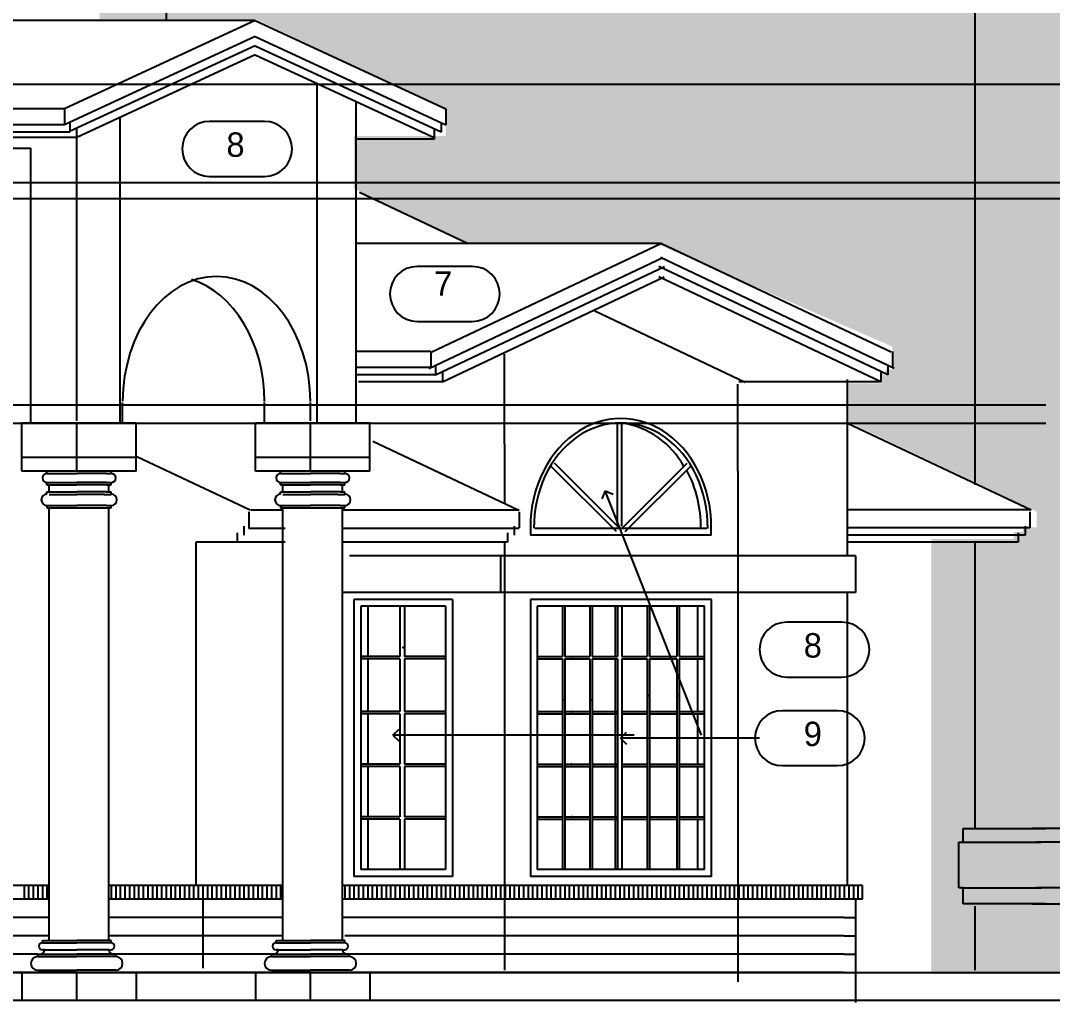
# Model space of a CAD drawing. Extents: x -92740 to -63661, y -15771 to -4391.
# Drawn here: x -86517.4 to -86179.6, y -9313.5 to -8992 of the extents above; entities that cross this region are included whole.
import ezdxf
from ezdxf.enums import TextEntityAlignment as Align

# ---------------------------------------------------------------- set-up
doc = ezdxf.new("R2010")
doc.units = 0
doc.header["$MEASUREMENT"] = 0
for name, color, linetype in [('B1NOTES', 2, 'Continuous'), ('ELEVATIONS', 7, 'Continuous'), ('STUCCO', 4, 'Continuous')]:
    doc.layers.add(name, color=color, linetype=linetype)
doc.styles.add('DCADTXTSTYLE1', font='AVG_TP')

msp = doc.modelspace()

# ---------------------------------------------------------------- hatches: boundary and pattern name
at = {"layer": 'STUCCO', "linetype": 'Continuous', "ltscale": 18}
h = msp.add_hatch(dxfattribs=at)
h.set_pattern_fill('cement', color=9, scale=1.5625, style=0, pattern_type=2)
h.set_pattern_definition([(20, (0, 0), (-2.1376259, 5.8730789), [-6.09375015, 0.15625]), (55, (0, 0), (-5.11970028, 3.58485273), [-6.09375015, 0.15625]), (80, (0, 0), (-6.15504846, 1.0853011), [-6.09375015, 0.15625])])
h.paths.add_polyline_path([(-86205, -8880.5), (-86205, -8845.25), (-86491.5, -8845.25), (-86491.5, -8991.5), (-86440.5, -8991.5), (-86378.19, -9020.83), (-86378.19, -9029.75), (-86408.25, -9029.75), (-86408.25, -9047), (-86370.91, -9064.96), (-86309.25, -9064.96), (-86232, -9098.75), (-86232, -9106.25), (-86234.25, -9106.25), (-86234.25, -9108.5), (-86235.75, -9107), (-86235.75, -9110.75), (-86246.25, -9110.75), (-86246.25, -9123.5), (-86184.75, -9152.75), (-86184.75, -9158), (-86189.25, -9158), (-86189.25, -9159.5), (-86192.25, -9159.5), (-86192.25, -9161.75), (-86219.25, -9161.75), (-86219.25, -9304.25), (-86161.5, -9304.25), (-86161.5, -8936.75), (-86093.25, -8936.75), (-86093.25, -8925.5), (-86160.75, -8925.5), (-86160.75, -8880.5)], flags=0)

# ---------------------------------------------------------------- linework, layer by layer
at = {"layer": 'B1NOTES', "color": 1, "linetype": 'Continuous', "ltscale": 18}
for p, q in [((-86437.5, -9025), (-86455.5, -9025)), ((-86428.5, -9034), (-86428.5, -9034)), ((-86455.5, -9043), (-86437.5, -9043)), ((-86369.5, -9072.5), (-86387.5, -9072.5)), ((-86360.5, -9081.5), (-86360.5, -9081.5)), ((-86387.5, -9090.5), (-86369.5, -9090.5)), ((-86248.5, -9189), (-86266.5, -9189)), ((-86239.5, -9198), (-86239.5, -9198)), ((-86266.5, -9207), (-86248.5, -9207)), ((-86250, -9218), (-86268, -9218)), ((-86241, -9227), (-86241, -9227)), ((-86268, -9236), (-86250, -9236))]:
    msp.add_line(p, q, dxfattribs=at)
for centre, start, end in [((-86455.5, -9034), 90, 180), ((-86437.5, -9034), 0, 90), ((-86455.5, -9034), 180, 270), ((-86437.5, -9034), 270, 360), ((-86387.5, -9081.5), 90, 180), ((-86369.5, -9081.5), 0, 90), ((-86387.5, -9081.5), 180, 270), ((-86369.5, -9081.5), 270, 360), ((-86266.5, -9198), 90, 180), ((-86248.5, -9198), 0, 90), ((-86266.5, -9198), 180, 270), ((-86248.5, -9198), 270, 360), ((-86268, -9227), 90, 180), ((-86250, -9227), 0, 90), ((-86268, -9227), 180, 270), ((-86250, -9227), 270, 360)]:
    msp.add_arc(centre, 9, start, end, dxfattribs=at)
at = {"layer": 'ELEVATIONS', "color": 1, "linetype": 'Continuous', "ltscale": 18}
for p, q in [((-86469.72, -8843.63), (-86469.72, -8991.99)), ((-86204.97, -8936.28), (-86204.97, -9144.03)), ((-86204.97, -9162.78), (-86204.97, -9256.53)), ((-86208.75, -9256.53), (-86181.75, -9256.53)), ((-86159.25, -9256.53), (-86186.25, -9256.53)), ((-86208.75, -9261.03), (-86183.25, -9261.03)), ((-86159.25, -9261.03), (-86184.75, -9261.03)), ((-86209.5, -9276.03), (-86183.25, -9276.03)), ((-86158.5, -9276.03), (-86184.75, -9276.03)), ((-86186.25, -9281.28), (-86159.25, -9281.28)), ((-86204.97, -9282.03), (-86204.97, -9303.03)), ((-87911.69, -9312.78), (-85560.71, -9312.78))]:
    msp.add_line(p, q, dxfattribs=at)
at = {"layer": 'ELEVATIONS', "color": 8, "linetype": 'Continuous', "ltscale": 18}
for p, q in [((-86440.59, -8991.99), (-86656.98, -8991.99)), ((-86440.59, -8991.99), (-86502.98, -9020.83)), ((-86440.59, -8991.99), (-86378.19, -9020.83)), ((-86440.59, -8997.24), (-86502.98, -9026.08)), ((-86440.59, -8997.24), (-86378.19, -9026.08)), ((-86440.59, -9000.24), (-86501.35, -9028.32)), ((-86440.59, -9000.24), (-86379.68, -9028.39)), ((-86440.59, -9003.24), (-86499, -9030.24)), ((-86440.59, -9003.24), (-86381.82, -9030.4)), ((-86420.25, -9123.78), (-86420.25, -9012.78)), ((-86407.5, -9123.78), (-86407.5, -9018.53)), ((-86502.98, -9020.83), (-86596.05, -9020.83)), ((-86502.98, -9020.83), (-86502.98, -9026.08)), ((-86378.19, -9020.83), (-86378.19, -9026.08)), ((-86484.75, -9123.78), (-86484.75, -9023.65)), ((-86502.98, -9026.08), (-86584.96, -9026.08)), ((-86501.25, -9028.53), (-86579.77, -9028.53)), ((-86501.25, -9025.53), (-86501.25, -9028.53)), ((-86499, -9045.03), (-86499, -9027.24)), ((-86382, -9027.78), (-86382, -9030.78)), ((-86379.75, -9025.53), (-86379.75, -9028.53)), ((-86499, -9030.24), (-86576.17, -9030.24)), ((-86382, -9030.78), (-86407.5, -9030.78)), ((-86573.25, -9033.78), (-86514, -9033.78)), ((-86514, -9123.78), (-86514, -9033.78)), ((-86499, -9123.03), (-86499, -9040.53)), ((-86406.48, -9048.13), (-86370.91, -9064.96)), ((-86307.53, -9064.96), (-86407.5, -9064.96)), ((-86307.53, -9064.96), (-86382.96, -9100.67)), ((-86307.53, -9064.96), (-86232.43, -9100.51)), ((-86383.72, -9105.88), (-86307.12, -9069.62)), ((-86381.56, -9108.03), (-86306.57, -9072.53)), ((-86233.5, -9108.03), (-86308.49, -9072.53)), ((-86231.34, -9105.88), (-86307.94, -9069.62)), ((-86379.31, -9110.28), (-86306.64, -9075.88)), ((-86235.75, -9110.28), (-86308.42, -9075.88)), ((-86280.13, -9110.47), (-86329.42, -9087.13)), ((-86402.25, -9100.33), (-86407.5, -9100.33)), ((-86383.12, -9100.33), (-86402.25, -9100.33)), ((-86383.12, -9100.33), (-86383.12, -9105.58)), ((-86359.01, -9111.03), (-86359.01, -9101.28)), ((-86231.94, -9100.33), (-86231.94, -9105.58)), ((-86402.25, -9105.58), (-86407.5, -9105.58)), ((-86383.12, -9105.58), (-86402.25, -9105.58)), ((-86381.56, -9105.03), (-86381.56, -9108.03)), ((-86233.5, -9105.03), (-86233.5, -9108.03)), ((-86402.25, -9108.03), (-86407.5, -9108.03)), ((-86381.56, -9108.03), (-86402.25, -9108.03)), ((-86379.31, -9107.28), (-86379.31, -9110.28)), ((-86246.72, -9120.78), (-86246.72, -9109.53)), ((-86235.75, -9107.28), (-86235.75, -9110.28)), ((-86379.31, -9110.28), (-86406.75, -9110.28)), ((-86359.01, -9130.67), (-86359.01, -9111.03)), ((-86282.54, -9120.78), (-86282.54, -9111.03)), ((-86235.75, -9110.28), (-86282.25, -9110.28)), ((-86484, -9123.78), (-86484, -9117.03)), ((-86437.5, -9123.78), (-86437.5, -9117.03)), ((-86422.5, -9123.03), (-86422.5, -9117.03)), ((-86282.54, -9139.53), (-86282.54, -9120.78)), ((-86246.72, -9140.28), (-86246.72, -9120.78)), ((-86479.5, -9123.78), (-86517, -9123.78)), ((-86479.5, -9123.78), (-86517, -9123.78)), ((-86517, -9139.53), (-86517, -9123.78)), ((-86499, -9139.53), (-86499, -9123.78)), ((-86479.5, -9139.53), (-86479.5, -9123.78)), ((-86403, -9123.78), (-86440.5, -9123.78)), ((-86440.5, -9139.53), (-86440.5, -9123.78)), ((-86422.5, -9139.53), (-86422.5, -9123.78)), ((-86403, -9139.53), (-86403, -9123.78)), ((-86322, -9157.53), (-86322, -9123.78)), ((-86320.5, -9157.53), (-86320.5, -9123.78)), ((-86246.65, -9123.78), (-86186.5, -9152.25)), ((-86402.09, -9129.73), (-86354.5, -9152.25)), ((-86359.01, -9130.67), (-86359.01, -9150.12)), ((-86479.5, -9135.03), (-86517, -9135.03)), ((-86479.5, -9135.03), (-86517, -9135.03)), ((-86479.34, -9134.7), (-86442.25, -9152.25)), ((-86403, -9135.03), (-86440.5, -9135.03)), ((-86479.5, -9139.53), (-86517, -9139.53)), ((-86479.5, -9139.53), (-86517, -9139.53)), ((-86508.75, -9140.28), (-86508.75, -9139.53)), ((-86487.75, -9140.28), (-86487.75, -9139.53)), ((-86403, -9139.53), (-86440.5, -9139.53)), ((-86432.25, -9140.28), (-86432.25, -9139.53)), ((-86411.25, -9140.28), (-86411.25, -9139.53)), ((-86322.31, -9159.34), (-86343.69, -9137.97)), ((-86321.25, -9158.28), (-86342.62, -9136.91)), ((-86320.5, -9158.28), (-86299.12, -9136.91)), ((-86319.44, -9159.34), (-86298.06, -9137.97)), ((-86282.54, -9139.53), (-86282.54, -9306.78)), ((-86508.75, -9140.28), (-86499, -9140.28)), ((-86508.75, -9144.03), (-86508.75, -9143.28)), ((-86508.75, -9143.28), (-86499, -9143.28)), ((-86489.25, -9140.28), (-86499, -9140.28)), ((-86489.25, -9143.28), (-86499, -9143.28)), ((-86489.25, -9140.28), (-86487.75, -9140.28)), ((-86489.25, -9143.28), (-86487.75, -9143.28)), ((-86487.75, -9144.03), (-86487.75, -9143.28)), ((-86432.25, -9140.28), (-86422.5, -9140.28)), ((-86432.25, -9144.03), (-86432.25, -9143.28)), ((-86432.25, -9143.28), (-86422.5, -9143.28)), ((-86412.75, -9140.28), (-86422.5, -9140.28)), ((-86412.75, -9143.28), (-86422.5, -9143.28)), ((-86412.75, -9140.28), (-86411.25, -9140.28)), ((-86412.75, -9143.28), (-86411.25, -9143.28)), ((-86411.25, -9144.03), (-86411.25, -9143.28)), ((-86246.72, -9156.03), (-86246.72, -9140.28)), ((-86508.75, -9144.03), (-86499, -9144.03)), ((-86508.75, -9147.03), (-86508.75, -9146.28)), ((-86508.75, -9146.28), (-86499, -9146.28)), ((-86508, -9146.28), (-86508, -9144.03)), ((-86489.25, -9144.03), (-86499, -9144.03)), ((-86489.25, -9146.28), (-86499, -9146.28)), ((-86489.25, -9144.03), (-86487.75, -9144.03)), ((-86489.25, -9146.28), (-86487.75, -9146.28)), ((-86488.5, -9146.28), (-86488.5, -9144.03)), ((-86487.75, -9147.03), (-86487.75, -9146.28)), ((-86432.25, -9144.03), (-86422.5, -9144.03)), ((-86432.25, -9147.03), (-86432.25, -9146.28)), ((-86432.25, -9146.28), (-86422.5, -9146.28)), ((-86431.5, -9146.28), (-86431.5, -9144.03)), ((-86412.75, -9144.03), (-86422.5, -9144.03)), ((-86412.75, -9146.28), (-86422.5, -9146.28)), ((-86412.75, -9144.03), (-86411.25, -9144.03)), ((-86412.75, -9146.28), (-86411.25, -9146.28)), ((-86412, -9146.28), (-86412, -9144.03)), ((-86411.25, -9147.03), (-86411.25, -9146.28)), ((-86508, -9147.19), (-86499, -9147.19)), ((-86490, -9147.19), (-86499, -9147.19)), ((-86490, -9147.19), (-86487.75, -9147.19)), ((-86431.5, -9147.19), (-86422.5, -9147.19)), ((-86413.5, -9147.19), (-86422.5, -9147.19)), ((-86413.5, -9147.19), (-86411.25, -9147.19)), ((-86508.75, -9150.78), (-86499, -9150.78)), ((-86508.75, -9150.78), (-86508.75, -9151.53)), ((-86508.75, -9151.53), (-86487.75, -9151.53)), ((-86508, -9293.28), (-86508, -9151.53)), ((-86489.25, -9150.78), (-86499, -9150.78)), ((-86489.25, -9150.78), (-86487.75, -9150.78)), ((-86488.5, -9293.28), (-86488.5, -9151.53)), ((-86487.75, -9151.53), (-86487.75, -9150.78)), ((-86442.69, -9152.83), (-86442.69, -9158.08)), ((-86431.5, -9152.28), (-86442, -9152.28)), ((-86432.25, -9150.78), (-86422.5, -9150.78)), ((-86432.25, -9150.78), (-86432.25, -9151.53)), ((-86432.25, -9151.53), (-86411.25, -9151.53)), ((-86431.5, -9293.28), (-86431.5, -9151.53)), ((-86412.75, -9150.78), (-86422.5, -9150.78)), ((-86412.75, -9150.78), (-86411.25, -9150.78)), ((-86412, -9293.28), (-86412, -9151.53)), ((-86354.19, -9152.28), (-86412, -9152.28)), ((-86411.25, -9151.53), (-86411.25, -9150.78)), ((-86354.19, -9152.83), (-86354.19, -9158.08)), ((-86186.5, -9152.25), (-86246.72, -9152.25)), ((-86186.94, -9152.83), (-86186.94, -9158.08)), ((-86246.72, -9167.28), (-86246.72, -9155.28)), ((-86446.5, -9159.78), (-86446.5, -9162.78)), ((-86444.25, -9157.53), (-86444.25, -9160.53)), ((-86430.75, -9158.28), (-86442.75, -9158.28)), ((-86354.19, -9158.28), (-86412, -9158.28)), ((-86358, -9159.78), (-86358, -9162.78)), ((-86355.75, -9157.53), (-86355.75, -9160.53)), ((-86292.75, -9158.28), (-86349, -9158.28)), ((-86325.75, -9158.28), (-86334, -9158.28)), ((-86186.94, -9158.08), (-86246.72, -9158.08)), ((-86190.75, -9159.78), (-86190.75, -9162.78)), ((-86188.5, -9157.53), (-86188.5, -9160.53)), ((-86430.75, -9162.78), (-86460, -9162.78)), ((-86460, -9162.78), (-86460, -9275.28)), ((-86358, -9162.78), (-86412, -9162.78)), ((-86359.01, -9162.78), (-86359.01, -9303.03)), ((-86291.25, -9160.53), (-86350.5, -9160.53)), ((-86188.5, -9160.53), (-86246.72, -9160.53)), ((-86190.75, -9162.78), (-86246.72, -9162.78)), ((-86244, -9167.28), (-86409.75, -9167.28)), ((-86360.25, -9167.28), (-86360.25, -9179.28)), ((-86244, -9167.28), (-86244, -9179.28)), ((-86244, -9179.28), (-86412, -9179.28)), ((-86246.72, -9275.28), (-86246.72, -9179.28)), ((-86376, -9181.53), (-86408.25, -9181.53)), ((-86408.25, -9181.53), (-86408.25, -9272.28)), ((-86378.25, -9183.78), (-86406, -9183.78)), ((-86406, -9183.78), (-86406, -9270.03)), ((-86403.75, -9183.78), (-86403.75, -9200.28)), ((-86393.25, -9183.78), (-86393.25, -9200.28)), ((-86391.75, -9183.78), (-86391.75, -9200.28)), ((-86378.25, -9183.78), (-86378.25, -9270.03)), ((-86376, -9181.53), (-86376, -9272.28)), ((-86291.25, -9181.53), (-86350.5, -9181.53)), ((-86350.5, -9181.53), (-86350.5, -9272.28)), ((-86293.5, -9183.78), (-86348.25, -9183.78)), ((-86348.25, -9183.78), (-86348.25, -9270.03)), ((-86340, -9183.78), (-86340, -9200.28)), ((-86339.25, -9183.78), (-86339.25, -9200.28)), ((-86331, -9183.78), (-86331, -9200.28)), ((-86330.25, -9183.78), (-86330.25, -9200.28)), ((-86322.75, -9183.78), (-86322.75, -9200.28)), ((-86322, -9183.78), (-86322, -9200.28)), ((-86320.5, -9183.78), (-86320.5, -9200.28)), ((-86312.25, -9183.78), (-86312.25, -9200.28)), ((-86311.5, -9183.78), (-86311.5, -9200.28)), ((-86302.5, -9183.78), (-86302.5, -9200.28)), ((-86301.75, -9183.78), (-86301.75, -9200.28)), ((-86295.75, -9183.78), (-86295.75, -9200.28)), ((-86293.5, -9270.03), (-86293.5, -9183.78)), ((-86291.25, -9272.28), (-86291.25, -9181.53)), ((-86393.25, -9200.28), (-86406, -9200.28)), ((-86378.25, -9200.28), (-86391.75, -9200.28)), ((-86348.25, -9200.28), (-86340, -9200.28)), ((-86339.25, -9200.28), (-86331, -9200.28)), ((-86330.25, -9200.28), (-86322, -9200.28)), ((-86320.5, -9200.28), (-86312.25, -9200.28)), ((-86311.5, -9200.28), (-86302.5, -9200.28)), ((-86301.75, -9200.28), (-86293.5, -9200.28)), ((-86393.25, -9201.03), (-86406, -9201.03)), ((-86403.75, -9201.03), (-86403.75, -9218.28)), ((-86393.25, -9201.03), (-86393.25, -9218.28)), ((-86391.75, -9201.03), (-86391.75, -9218.28)), ((-86378.25, -9201.03), (-86391.75, -9201.03)), ((-86348.25, -9201.03), (-86340, -9201.03)), ((-86340, -9201.03), (-86340, -9270.03)), ((-86339.25, -9201.03), (-86339.25, -9270.03)), ((-86339.25, -9201.03), (-86331, -9201.03)), ((-86331, -9201.03), (-86331, -9270.03)), ((-86330.25, -9201.03), (-86330.25, -9270.03)), ((-86330.25, -9201.03), (-86322, -9201.03)), ((-86322.75, -9201.03), (-86322.75, -9270.03)), ((-86322, -9201.03), (-86322, -9270.03)), ((-86320.5, -9201.03), (-86320.5, -9270.03)), ((-86320.5, -9201.03), (-86312.25, -9201.03)), ((-86312.25, -9201.03), (-86312.25, -9270.03)), ((-86311.5, -9201.03), (-86311.5, -9270.03)), ((-86311.5, -9201.03), (-86302.5, -9201.03)), ((-86302.5, -9201.03), (-86302.5, -9270.03)), ((-86301.75, -9201.03), (-86301.75, -9270.03)), ((-86301.75, -9201.03), (-86293.5, -9201.03)), ((-86295.75, -9201.03), (-86295.75, -9218.28)), ((-86393.25, -9218.28), (-86406, -9218.28)), ((-86393.25, -9219.03), (-86406, -9219.03)), ((-86403.75, -9219.03), (-86403.75, -9235.53)), ((-86393.25, -9219.03), (-86393.25, -9235.53)), ((-86378.25, -9218.28), (-86391.75, -9218.28)), ((-86391.75, -9219.03), (-86391.75, -9235.53)), ((-86378.25, -9219.03), (-86391.75, -9219.03)), ((-86348.25, -9218.28), (-86340, -9218.28)), ((-86348.25, -9219.03), (-86340, -9219.03)), ((-86339.25, -9218.28), (-86331, -9218.28)), ((-86339.25, -9219.03), (-86331, -9219.03)), ((-86330.25, -9218.28), (-86322, -9218.28)), ((-86330.25, -9219.03), (-86322, -9219.03)), ((-86320.5, -9218.28), (-86312.25, -9218.28)), ((-86320.5, -9219.03), (-86312.25, -9219.03)), ((-86311.5, -9218.28), (-86302.5, -9218.28)), ((-86311.5, -9219.03), (-86302.5, -9219.03)), ((-86301.75, -9218.28), (-86293.5, -9218.28)), ((-86301.75, -9219.03), (-86293.5, -9219.03)), ((-86295.75, -9219.03), (-86295.75, -9235.53)), ((-86393.25, -9235.53), (-86406, -9235.53)), ((-86393.25, -9236.28), (-86406, -9236.28)), ((-86403.75, -9236.28), (-86403.75, -9252.78)), ((-86393.25, -9236.28), (-86393.25, -9252.78)), ((-86378.25, -9235.53), (-86391.75, -9235.53)), ((-86391.75, -9236.28), (-86391.75, -9252.78)), ((-86378.25, -9236.28), (-86391.75, -9236.28)), ((-86348.25, -9235.53), (-86340, -9235.53)), ((-86348.25, -9236.28), (-86340, -9236.28)), ((-86339.25, -9235.53), (-86331, -9235.53)), ((-86339.25, -9236.28), (-86331, -9236.28)), ((-86330.25, -9235.53), (-86322, -9235.53)), ((-86330.25, -9236.28), (-86322, -9236.28)), ((-86320.5, -9235.53), (-86312.25, -9235.53)), ((-86320.5, -9236.28), (-86312.25, -9236.28)), ((-86311.5, -9235.53), (-86302.5, -9235.53)), ((-86311.5, -9236.28), (-86302.5, -9236.28)), ((-86301.75, -9235.53), (-86293.5, -9235.53)), ((-86301.75, -9236.28), (-86293.5, -9236.28)), ((-86295.75, -9236.28), (-86295.75, -9252.78)), ((-86393.25, -9252.78), (-86406, -9252.78)), ((-86393.25, -9253.53), (-86406, -9253.53)), ((-86403.75, -9253.53), (-86403.75, -9270.03)), ((-86393.25, -9253.53), (-86393.25, -9270.03)), ((-86378.25, -9252.78), (-86391.75, -9252.78)), ((-86391.75, -9253.53), (-86391.75, -9270.03)), ((-86378.25, -9253.53), (-86391.75, -9253.53)), ((-86348.25, -9252.78), (-86340, -9252.78)), ((-86348.25, -9253.53), (-86340, -9253.53)), ((-86339.25, -9252.78), (-86331, -9252.78)), ((-86339.25, -9253.53), (-86331, -9253.53)), ((-86330.25, -9252.78), (-86322, -9252.78)), ((-86330.25, -9253.53), (-86322, -9253.53)), ((-86320.5, -9252.78), (-86312.25, -9252.78)), ((-86320.5, -9253.53), (-86312.25, -9253.53)), ((-86311.5, -9252.78), (-86302.5, -9252.78)), ((-86311.5, -9253.53), (-86302.5, -9253.53)), ((-86301.75, -9252.78), (-86293.5, -9252.78)), ((-86301.75, -9253.53), (-86293.5, -9253.53)), ((-86295.75, -9253.53), (-86295.75, -9270.03)), ((-86208.75, -9261.03), (-86208.75, -9256.53)), ((-86210.25, -9276.03), (-86210.25, -9261.03)), ((-86210.25, -9261.03), (-86208.75, -9261.03)), ((-86378.25, -9270.03), (-86406, -9270.03)), ((-86293.5, -9270.03), (-86348.25, -9270.03)), ((-86376, -9272.28), (-86408.25, -9272.28)), ((-86291.25, -9272.28), (-86350.5, -9272.28)), ((-86508, -9275.28), (-86559, -9275.28)), ((-86431.5, -9275.28), (-86488.5, -9275.28)), ((-86456.25, -9275.28), (-86456.25, -9279.78)), ((-86241.75, -9275.28), (-86412, -9275.28)), ((-86241.75, -9279.78), (-86241.75, -9275.28)), ((-86208.75, -9276.03), (-86210.25, -9276.03)), ((-86208.75, -9281.28), (-86208.75, -9276.03)), ((-86508, -9279.78), (-86557.5, -9279.78)), ((-86431.5, -9279.78), (-86488.5, -9279.78)), ((-86457.75, -9279.78), (-86457.75, -9302.28)), ((-86241.75, -9279.78), (-86412, -9279.78)), ((-86244, -9279.78), (-86244, -9313.53)), ((-86181.75, -9281.28), (-86208.75, -9281.28)), ((-86510.25, -9294.03), (-86510.25, -9293.28)), ((-86510.25, -9293.28), (-86499, -9293.28)), ((-86510.25, -9294.03), (-86499, -9294.03)), ((-86487.75, -9293.28), (-86499, -9293.28)), ((-86487.75, -9294.03), (-86499, -9294.03)), ((-86487.75, -9294.03), (-86487.75, -9293.28)), ((-86433.75, -9294.03), (-86433.75, -9293.28)), ((-86433.75, -9293.28), (-86422.5, -9293.28)), ((-86433.75, -9294.03), (-86422.5, -9294.03)), ((-86411.25, -9293.28), (-86422.5, -9293.28)), ((-86411.25, -9294.03), (-86422.5, -9294.03)), ((-86411.25, -9294.03), (-86411.25, -9293.28)), ((-86511.75, -9298.53), (-86511.75, -9297.78)), ((-86511.75, -9297.78), (-86499, -9297.78)), ((-86511.75, -9298.53), (-86499, -9298.53)), ((-86509.5, -9296.28), (-86510.25, -9296.28)), ((-86509.5, -9296.28), (-86499, -9296.28)), ((-86488.5, -9296.28), (-86499, -9296.28)), ((-86486.25, -9297.78), (-86499, -9297.78)), ((-86486.25, -9298.53), (-86499, -9298.53)), ((-86488.5, -9296.28), (-86487.75, -9296.28)), ((-86486.25, -9298.53), (-86486.25, -9297.78)), ((-86435.25, -9298.53), (-86435.25, -9297.78)), ((-86435.25, -9297.78), (-86422.5, -9297.78)), ((-86435.25, -9298.53), (-86422.5, -9298.53)), ((-86433, -9296.28), (-86433.75, -9296.28)), ((-86433, -9296.28), (-86422.5, -9296.28)), ((-86412, -9296.28), (-86422.5, -9296.28)), ((-86409.75, -9297.78), (-86422.5, -9297.78)), ((-86409.75, -9298.53), (-86422.5, -9298.53)), ((-86412, -9296.28), (-86411.25, -9296.28)), ((-86409.75, -9298.53), (-86409.75, -9297.78)), ((-86247.75, -9303.78), (-86562, -9303.78)), ((-86517, -9303.78), (-86479.5, -9303.78)), ((-86517, -9303.78), (-86517, -9312.78)), ((-86511.75, -9303.03), (-86499, -9303.03)), ((-86486.25, -9303.03), (-86499, -9303.03)), ((-86499, -9312.78), (-86499, -9303.78)), ((-86479.5, -9303.78), (-86479.5, -9312.78)), ((-86440.5, -9303.78), (-86403, -9303.78)), ((-86440.5, -9303.78), (-86440.5, -9312.78)), ((-86435.25, -9303.03), (-86422.5, -9303.03)), ((-86409.75, -9303.03), (-86422.5, -9303.03)), ((-86422.5, -9312.78), (-86422.5, -9303.78)), ((-86403, -9303.78), (-86403, -9312.78)), ((-86247.75, -9303.78), (-86244, -9303.78))]:
    msp.add_line(p, q, dxfattribs=at)
at = {"layer": 'ELEVATIONS', "color": 2, "linetype": 'Continuous', "ltscale": 18}
for p, q in [((-87911.69, -9012.78), (-85560.71, -9012.78)), ((-87911.69, -9045.03), (-85560.71, -9045.03)), ((-87911.69, -9050.28), (-85560.71, -9050.28)), ((-87911.69, -9117.78), (-86181.75, -9117.78)), ((-87911.69, -9123.78), (-86181.75, -9123.78)), ((-87911.69, -9303.78), (-85560.71, -9303.78))]:
    msp.add_line(p, q, dxfattribs=at)
at = {"layer": 'ELEVATIONS', "color": 1, "linetype": 'Continuous', "ltscale": 12}
for p, q in [((-86326, -9146), (-86327.13, -9148.59)), ((-86326, -9146), (-86323.41, -9147.13)), ((-86395.5, -9226), (-86393.5, -9224)), ((-86395.5, -9226), (-86393.5, -9228)), ((-86321, -9227), (-86319, -9225)), ((-86321, -9227), (-86319, -9229))]:
    msp.add_line(p, q, dxfattribs=at)
at = {"layer": 'ELEVATIONS', "color": 2, "linetype": 'Continuous', "ltscale": 12}
for p, q in [((-86294.5, -9226), (-86326, -9146)), ((-86316.5, -9226), (-86395.5, -9226)), ((-86275.5, -9227), (-86321, -9227))]:
    msp.add_line(p, q, dxfattribs=at)
at = {"layer": 'ELEVATIONS', "color": 9, "linetype": 'Continuous', "ltscale": 18}
for p, q in [((-86516.25, -9275.28), (-86516.25, -9279.78)), ((-86514.75, -9275.28), (-86514.75, -9279.78)), ((-86513.25, -9275.28), (-86513.25, -9279.78)), ((-86511.75, -9275.28), (-86511.75, -9279.78)), ((-86510.25, -9275.28), (-86510.25, -9279.78)), ((-86508.75, -9275.28), (-86508.75, -9279.78)), ((-86487.75, -9275.28), (-86487.75, -9279.78)), ((-86486.25, -9275.28), (-86486.25, -9279.78)), ((-86484.75, -9275.28), (-86484.75, -9279.78)), ((-86483.25, -9275.28), (-86483.25, -9279.78)), ((-86481.75, -9275.28), (-86481.75, -9279.78)), ((-86480.25, -9275.28), (-86480.25, -9279.78)), ((-86478.75, -9275.28), (-86478.75, -9279.78)), ((-86477.25, -9275.28), (-86477.25, -9279.78)), ((-86475.75, -9275.28), (-86475.75, -9279.78)), ((-86474.25, -9275.28), (-86474.25, -9279.78)), ((-86472.75, -9275.28), (-86472.75, -9279.78)), ((-86471.25, -9275.28), (-86471.25, -9279.78)), ((-86469.75, -9275.28), (-86469.75, -9279.78)), ((-86468.25, -9275.28), (-86468.25, -9279.78)), ((-86466.75, -9275.28), (-86466.75, -9279.78)), ((-86465.25, -9275.28), (-86465.25, -9279.78)), ((-86463.75, -9275.28), (-86463.75, -9279.78)), ((-86462.25, -9275.28), (-86462.25, -9279.78)), ((-86460.75, -9275.28), (-86460.75, -9279.78)), ((-86459.25, -9275.28), (-86459.25, -9279.78)), ((-86457.75, -9275.28), (-86457.75, -9279.78)), ((-86456.25, -9275.28), (-86456.25, -9279.78)), ((-86454.75, -9275.28), (-86454.75, -9279.78)), ((-86453.25, -9275.28), (-86453.25, -9279.78)), ((-86451.75, -9275.28), (-86451.75, -9279.78)), ((-86450.25, -9275.28), (-86450.25, -9279.78)), ((-86448.75, -9275.28), (-86448.75, -9279.78)), ((-86447.25, -9275.28), (-86447.25, -9279.78)), ((-86445.75, -9275.28), (-86445.75, -9279.78)), ((-86444.25, -9275.28), (-86444.25, -9279.78)), ((-86442.75, -9275.28), (-86442.75, -9279.78)), ((-86441.25, -9275.28), (-86441.25, -9279.78)), ((-86439.75, -9275.28), (-86439.75, -9279.78)), ((-86438.25, -9275.28), (-86438.25, -9279.78)), ((-86436.75, -9275.28), (-86436.75, -9279.78)), ((-86435.25, -9275.28), (-86435.25, -9279.78)), ((-86433.75, -9275.28), (-86433.75, -9279.78)), ((-86432.25, -9275.28), (-86432.25, -9279.78)), ((-86411.25, -9275.28), (-86411.25, -9279.78)), ((-86409.75, -9275.28), (-86409.75, -9279.78)), ((-86408.25, -9275.28), (-86408.25, -9279.78)), ((-86406.75, -9275.28), (-86406.75, -9279.78)), ((-86405.25, -9275.28), (-86405.25, -9279.78)), ((-86403.75, -9275.28), (-86403.75, -9279.78)), ((-86402.25, -9275.28), (-86402.25, -9279.78)), ((-86400.75, -9275.28), (-86400.75, -9279.78)), ((-86399.25, -9275.28), (-86399.25, -9279.78)), ((-86397.75, -9275.28), (-86397.75, -9279.78)), ((-86396.25, -9275.28), (-86396.25, -9279.78)), ((-86394.75, -9275.28), (-86394.75, -9279.78)), ((-86393.25, -9275.28), (-86393.25, -9279.78)), ((-86391.75, -9275.28), (-86391.75, -9279.78)), ((-86390.25, -9275.28), (-86390.25, -9279.78)), ((-86388.75, -9275.28), (-86388.75, -9279.78)), ((-86387.25, -9275.28), (-86387.25, -9279.78)), ((-86385.75, -9275.28), (-86385.75, -9279.78)), ((-86384.25, -9275.28), (-86384.25, -9279.78)), ((-86382.75, -9275.28), (-86382.75, -9279.78)), ((-86381.25, -9275.28), (-86381.25, -9279.78)), ((-86379.75, -9275.28), (-86379.75, -9279.78)), ((-86378.25, -9275.28), (-86378.25, -9279.78)), ((-86376.75, -9275.28), (-86376.75, -9279.78)), ((-86375.25, -9275.28), (-86375.25, -9279.78)), ((-86373.75, -9275.28), (-86373.75, -9279.78)), ((-86372.25, -9275.28), (-86372.25, -9279.78)), ((-86370.75, -9275.28), (-86370.75, -9279.78)), ((-86369.25, -9275.28), (-86369.25, -9279.78)), ((-86367.75, -9275.28), (-86367.75, -9279.78)), ((-86366.25, -9275.28), (-86366.25, -9279.78)), ((-86364.75, -9275.28), (-86364.75, -9279.78)), ((-86363.25, -9275.28), (-86363.25, -9279.78)), ((-86361.75, -9275.28), (-86361.75, -9279.78)), ((-86360.25, -9275.28), (-86360.25, -9279.78)), ((-86358.75, -9275.28), (-86358.75, -9279.78)), ((-86357.25, -9275.28), (-86357.25, -9279.78)), ((-86355.75, -9275.28), (-86355.75, -9279.78)), ((-86354.25, -9275.28), (-86354.25, -9279.78)), ((-86352.75, -9275.28), (-86352.75, -9279.78)), ((-86351.25, -9275.28), (-86351.25, -9279.78)), ((-86349.75, -9275.28), (-86349.75, -9279.78)), ((-86348.25, -9275.28), (-86348.25, -9279.78)), ((-86346.75, -9275.28), (-86346.75, -9279.78)), ((-86345.25, -9275.28), (-86345.25, -9279.78)), ((-86343.75, -9275.28), (-86343.75, -9279.78)), ((-86342.25, -9275.28), (-86342.25, -9279.78)), ((-86340.75, -9275.28), (-86340.75, -9279.78)), ((-86339.25, -9275.28), (-86339.25, -9279.78)), ((-86337.75, -9275.28), (-86337.75, -9279.78)), ((-86336.25, -9275.28), (-86336.25, -9279.78)), ((-86334.75, -9275.28), (-86334.75, -9279.78)), ((-86333.25, -9275.28), (-86333.25, -9279.78)), ((-86331.75, -9275.28), (-86331.75, -9279.78)), ((-86330.25, -9275.28), (-86330.25, -9279.78)), ((-86328.75, -9275.28), (-86328.75, -9279.78)), ((-86327.25, -9275.28), (-86327.25, -9279.78)), ((-86325.75, -9275.28), (-86325.75, -9279.78)), ((-86324.25, -9275.28), (-86324.25, -9279.78)), ((-86322.75, -9275.28), (-86322.75, -9279.78)), ((-86321.25, -9275.28), (-86321.25, -9279.78)), ((-86319.75, -9275.28), (-86319.75, -9279.78)), ((-86318.25, -9275.28), (-86318.25, -9279.78)), ((-86316.75, -9275.28), (-86316.75, -9279.78)), ((-86315.25, -9275.28), (-86315.25, -9279.78)), ((-86313.75, -9275.28), (-86313.75, -9279.78)), ((-86312.25, -9275.28), (-86312.25, -9279.78)), ((-86310.75, -9275.28), (-86310.75, -9279.78)), ((-86309.25, -9275.28), (-86309.25, -9279.78)), ((-86307.75, -9275.28), (-86307.75, -9279.78)), ((-86306.25, -9275.28), (-86306.25, -9279.78)), ((-86304.75, -9275.28), (-86304.75, -9279.78)), ((-86303.25, -9275.28), (-86303.25, -9279.78)), ((-86301.75, -9275.28), (-86301.75, -9279.78)), ((-86300.25, -9275.28), (-86300.25, -9279.78)), ((-86298.75, -9275.28), (-86298.75, -9279.78)), ((-86297.25, -9275.28), (-86297.25, -9279.78)), ((-86295.75, -9275.28), (-86295.75, -9279.78)), ((-86294.25, -9275.28), (-86294.25, -9279.78)), ((-86292.75, -9275.28), (-86292.75, -9279.78)), ((-86291.25, -9275.28), (-86291.25, -9279.78)), ((-86289.75, -9275.28), (-86289.75, -9279.78)), ((-86288.25, -9275.28), (-86288.25, -9279.78)), ((-86286.75, -9275.28), (-86286.75, -9279.78)), ((-86285.25, -9275.28), (-86285.25, -9279.78)), ((-86283.75, -9275.28), (-86283.75, -9279.78)), ((-86282.25, -9275.28), (-86282.25, -9279.78)), ((-86280.75, -9275.28), (-86280.75, -9279.78)), ((-86279.25, -9275.28), (-86279.25, -9279.78)), ((-86277.75, -9275.28), (-86277.75, -9279.78)), ((-86276.25, -9275.28), (-86276.25, -9279.78)), ((-86274.75, -9275.28), (-86274.75, -9279.78)), ((-86273.25, -9275.28), (-86273.25, -9279.78)), ((-86271.75, -9275.28), (-86271.75, -9279.78)), ((-86270.25, -9275.28), (-86270.25, -9279.78)), ((-86268.75, -9275.28), (-86268.75, -9279.78)), ((-86267.25, -9275.28), (-86267.25, -9279.78)), ((-86265.75, -9275.28), (-86265.75, -9279.78)), ((-86264.25, -9275.28), (-86264.25, -9279.78)), ((-86262.75, -9275.28), (-86262.75, -9279.78)), ((-86261.25, -9275.28), (-86261.25, -9279.78)), ((-86259.75, -9275.28), (-86259.75, -9279.78)), ((-86258.25, -9275.28), (-86258.25, -9279.78)), ((-86256.75, -9275.28), (-86256.75, -9279.78)), ((-86255.25, -9275.28), (-86255.25, -9279.78)), ((-86253.75, -9275.28), (-86253.75, -9279.78)), ((-86252.25, -9275.28), (-86252.25, -9279.78)), ((-86250.75, -9275.28), (-86250.75, -9279.78)), ((-86249.25, -9275.28), (-86249.25, -9279.78)), ((-86247.75, -9275.28), (-86247.75, -9279.78)), ((-86246.25, -9275.28), (-86246.25, -9279.78)), ((-86244.75, -9275.28), (-86244.75, -9279.78)), ((-86243.25, -9275.28), (-86243.25, -9279.78)), ((-86508, -9285.78), (-86557.5, -9285.78)), ((-86431.5, -9285.78), (-86488.5, -9285.78)), ((-86247.75, -9285.78), (-86412, -9285.78)), ((-86247.75, -9285.78), (-86244, -9285.78)), ((-86508, -9291.78), (-86557.5, -9291.78)), ((-86431.5, -9291.78), (-86488.5, -9291.78)), ((-86247.75, -9291.78), (-86411.25, -9291.78)), ((-86247.75, -9291.78), (-86244, -9291.78)), ((-86511.75, -9297.78), (-86559.75, -9297.78)), ((-86434.5, -9297.78), (-86486.25, -9297.78)), ((-86247.75, -9297.78), (-86410.5, -9297.78)), ((-86247.75, -9297.78), (-86244, -9297.78))]:
    msp.add_line(p, q, dxfattribs=at)
at = {"layer": 'ELEVATIONS', "color": 8, "linetype": 'Continuous', "ltscale": 18}
for centre, radius, start, end in [((-86324.62, -9151.16), 27.68, 28.3008, 81.4309), ((-86508.75, -9141.78), 1.5, 90, 270), ((-86487.75, -9141.78), 1.5, 270, 450), ((-86432.25, -9141.78), 1.5, 90, 270), ((-86411.25, -9141.78), 1.5, 270, 450), ((-86508.75, -9148.91), 1.88, 90, 270), ((-86487.75, -9148.91), 1.88, 270, 450), ((-86432.25, -9148.91), 1.88, 90, 270), ((-86411.25, -9148.91), 1.88, 270, 450), ((-86510.25, -9295.16), 1.12, 90, 270), ((-86487.75, -9295.16), 1.12, 270, 450), ((-86433.75, -9295.16), 1.12, 90, 270), ((-86411.25, -9295.16), 1.12, 270, 450), ((-86511.75, -9300.78), 2.25, 90, 270), ((-86511, -9296.28), 1.5, 270, 360), ((-86487, -9296.28), 1.5, 180, 270), ((-86486.25, -9300.78), 2.25, 270, 450), ((-86435.25, -9300.78), 2.25, 90, 270), ((-86434.5, -9296.28), 1.5, 270, 360), ((-86410.5, -9296.28), 1.5, 180, 270), ((-86409.75, -9300.78), 2.25, 270, 450)]:
    msp.add_arc(centre, radius, start, end, dxfattribs=at)
for centre, major_axis, ratio, start_param, end_param in [((-86453.25, -9117.03), (0, 41.25), 0.745455, 4.719228, 7.844546), ((-86468.25, -9117.03), (0, 41.25), 0.745455, 4.719228, 6.059212), ((-86320.88, -9157.91), (0, 35.62), 0.831579, 4.64237, 7.925723)]:
    msp.add_ellipse(centre, major_axis=major_axis, ratio=ratio, start_param=start_param, end_param=end_param, dxfattribs=at)
at = {"layer": 'ELEVATIONS', "color": 8, "linetype": 'Continuous', "ltscale": 17.28}
for centre, end_param in [((-86320.88, -9157.91), 7.864508), ((-86323.12, -9157.91), 5.2865)]:
    msp.add_ellipse(centre, major_axis=(0, 34.2), ratio=0.831579, start_param=4.70159, end_param=end_param, dxfattribs=at)
at = {"layer": 'ELEVATIONS', "color": 8, "linetype": 'Continuous', "ltscale": 13.5}
msp.add_point((-86320.88, -9158.28), dxfattribs=at)
at = {"layer": 'ELEVATIONS', "color": 8, "linetype": 'Continuous', "ltscale": 13.23}
msp.add_point((-86320.88, -9158.28), dxfattribs=at)
at = {"layer": 'ELEVATIONS', "color": 8, "linetype": 'Continuous', "ltscale": 18}
for p in [(-86392.12, -9197.28), (-86337, -9201.03), (-86311.75, -9213.03), (-86302.25, -9213.03), (-86339.75, -9214.53), (-86330.5, -9214.53), (-86337, -9218.28), (-86337, -9219.03), (-86337, -9235.53), (-86337, -9236.28), (-86337, -9252.78), (-86337, -9253.53)]:
    msp.add_point(p, dxfattribs=at)

# ---------------------------------------------------------------- texts
at = {"layer": 'B1NOTES', "color": 3, "linetype": 'Continuous', "ltscale": 12, "style": 'DCADTXTSTYLE1'}
for s, p in [('8', (-86450, -9039)), ('7', (-86382, -9084.5)), ('8', (-86261, -9203)), ('9', (-86261, -9232))]:
    msp.add_text(s, height=8, dxfattribs=at).set_placement(p, align=Align.BOTTOM_LEFT)

doc.saveas('drawing.dxf')
